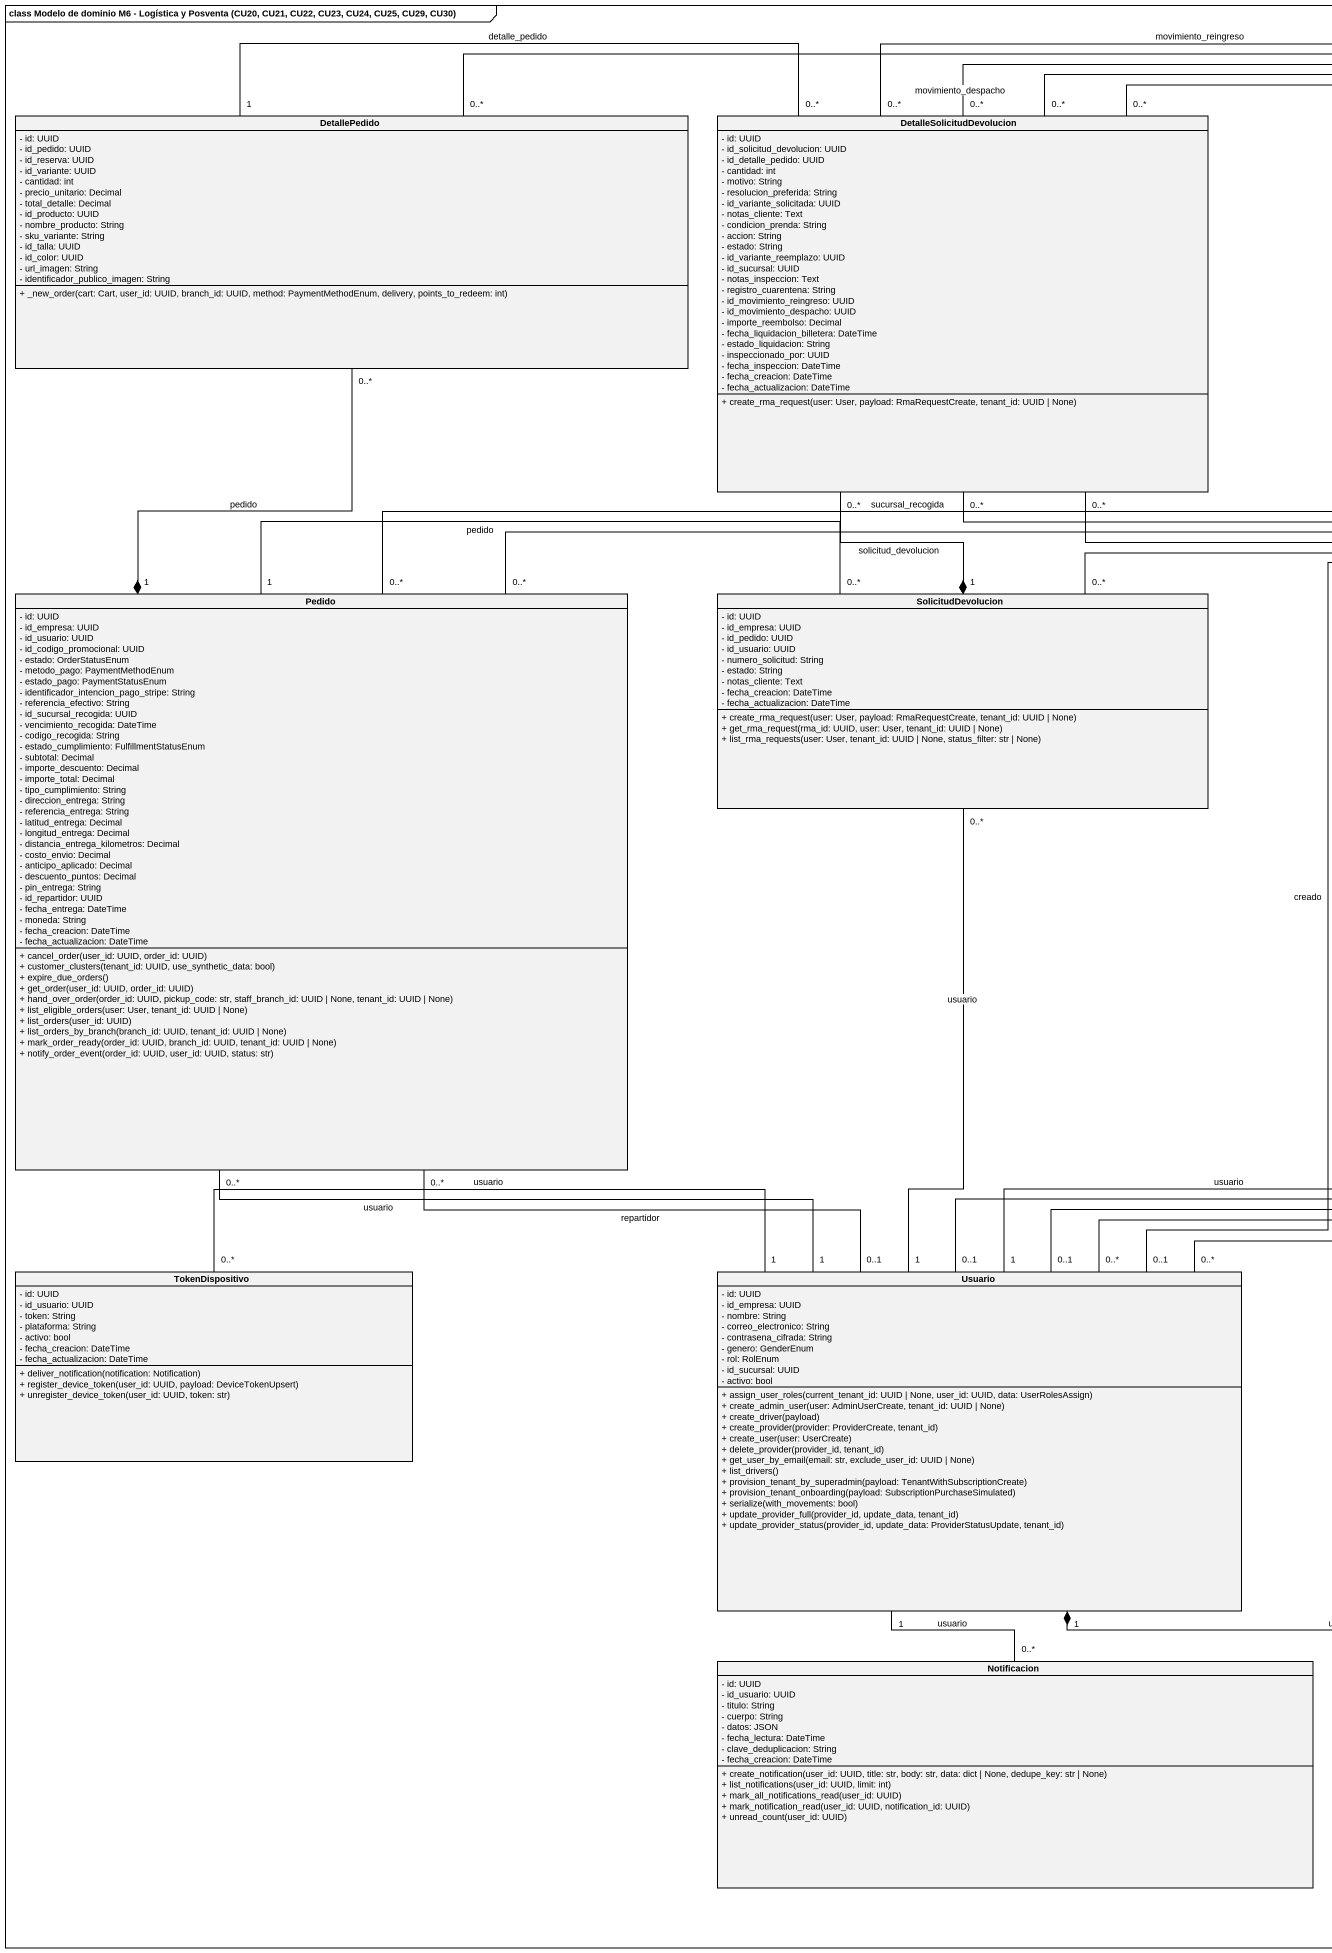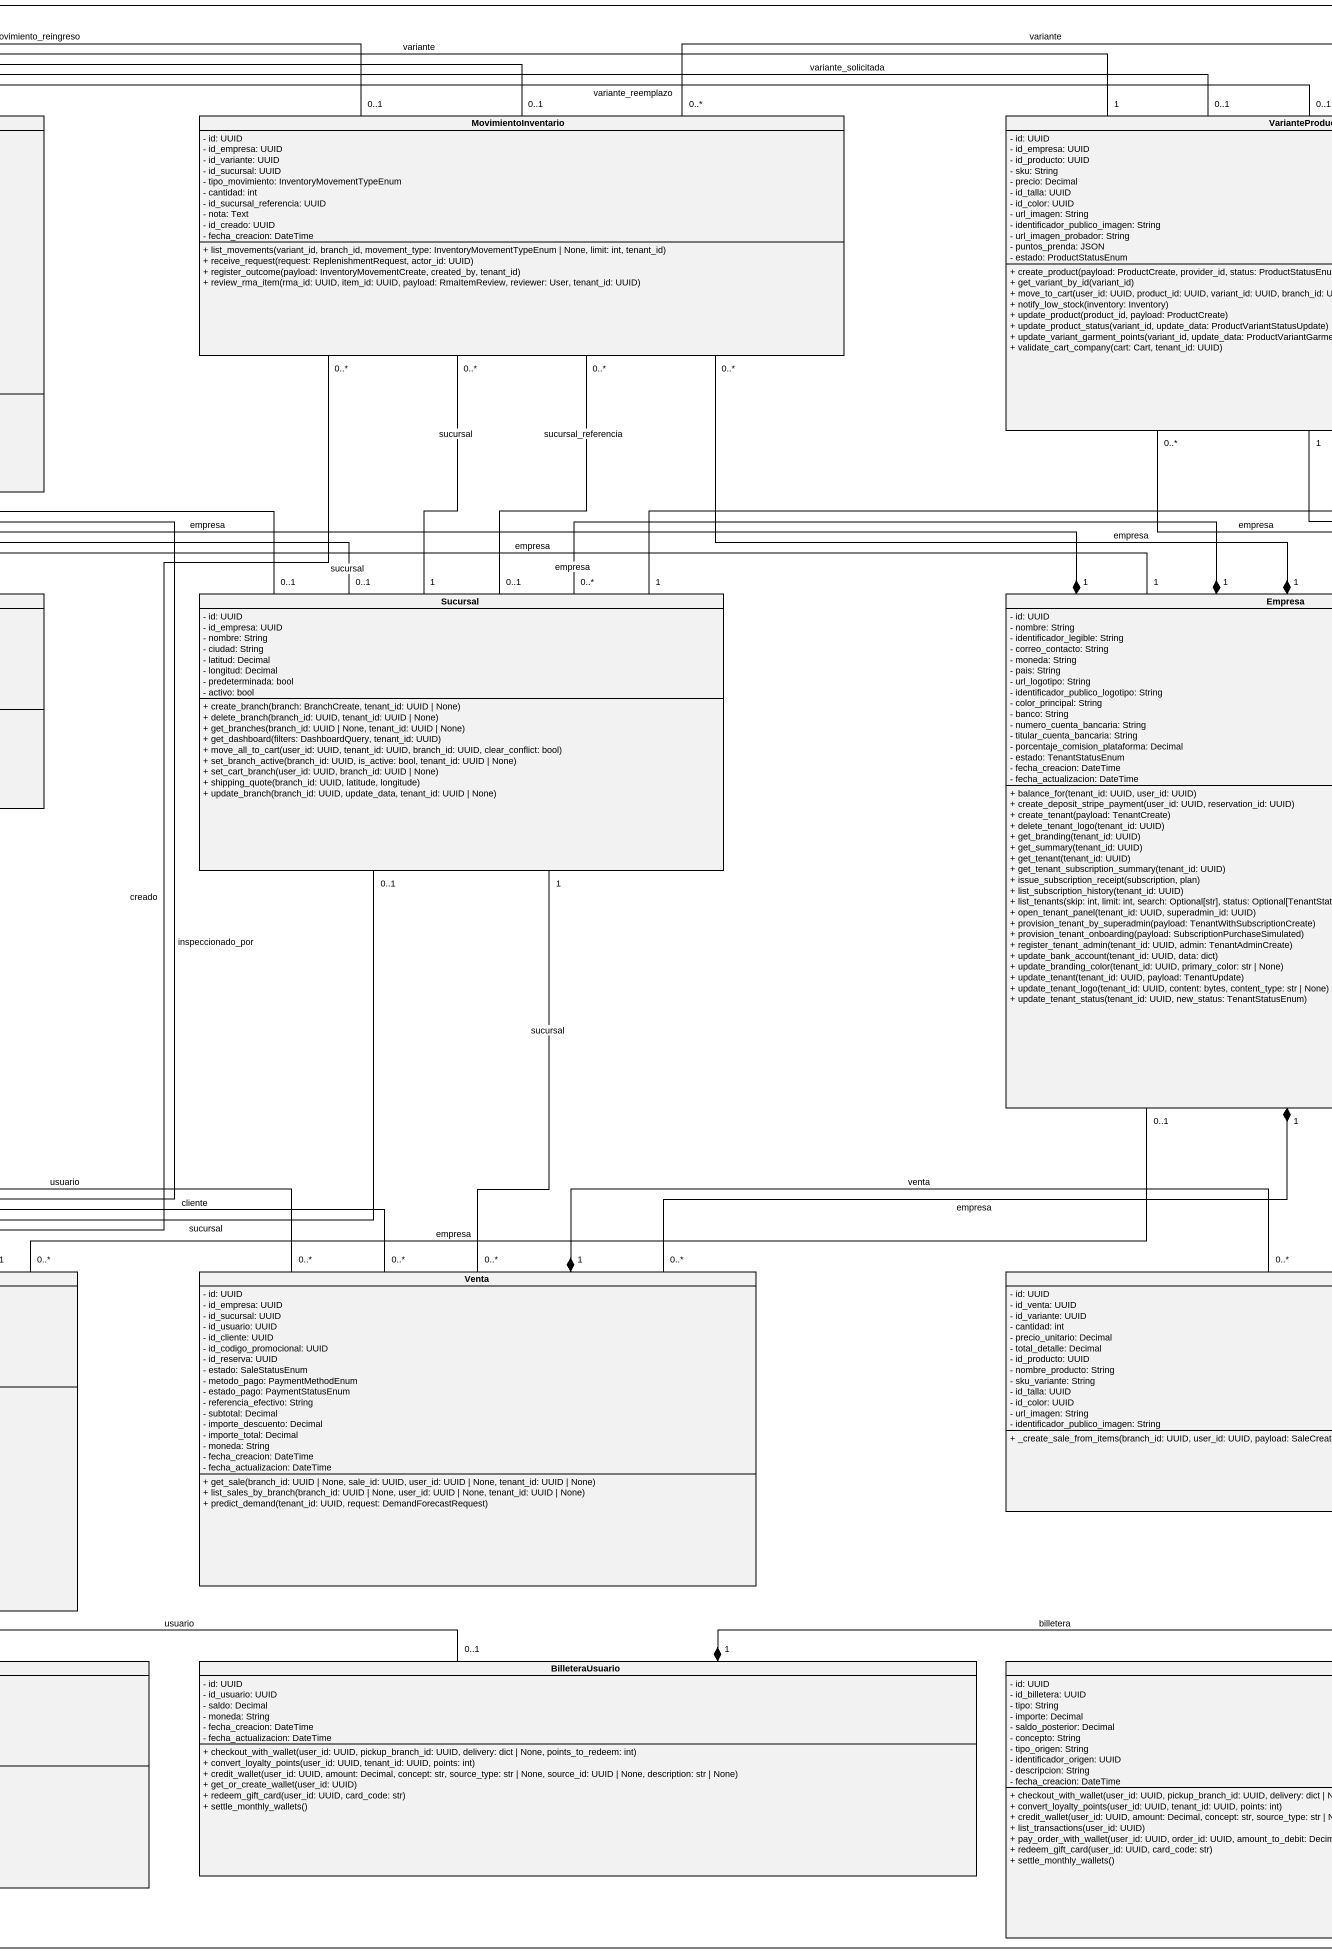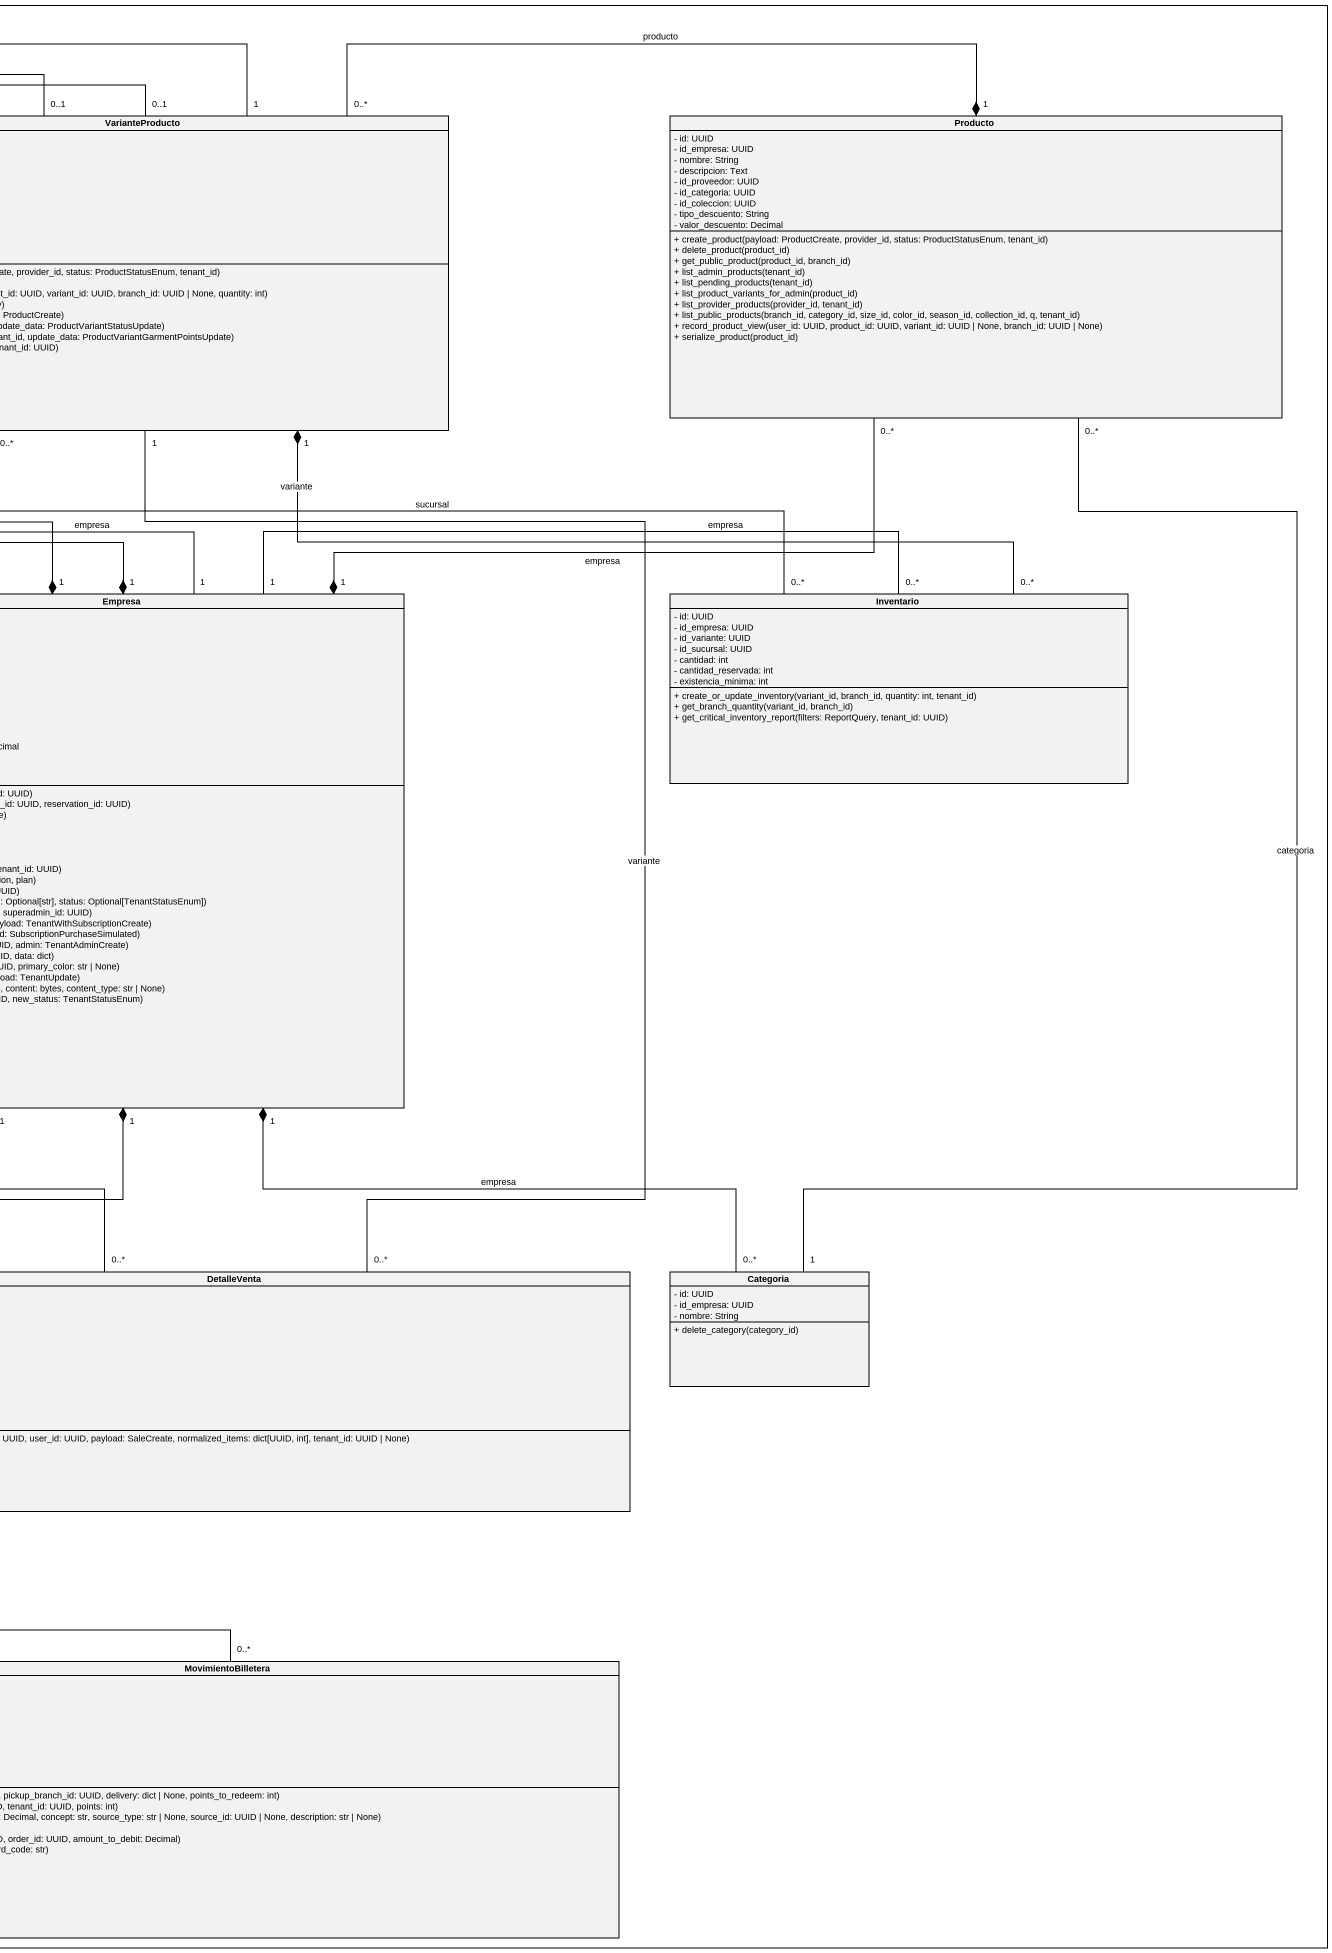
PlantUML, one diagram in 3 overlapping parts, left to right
@startuml
mainframe class Modelo de dominio M6 - Logística y Posventa (CU20, CU21, CU22, CU23, CU24, CU25, CU29, CU30)
hide circle
hide empty members
skinparam classAttributeIconSize 0
class DetallePedido {
  - id: UUID
  - id_pedido: UUID
  - id_reserva: UUID
  - id_variante: UUID
  - cantidad: int
  - precio_unitario: Decimal
  - total_detalle: Decimal
  - id_producto: UUID
  - nombre_producto: String
  - sku_variante: String
  - id_talla: UUID
  - id_color: UUID
  - url_imagen: String
  - identificador_publico_imagen: String
  + _new_order(cart: Cart, user_id: UUID, branch_id: UUID, method: PaymentMethodEnum, delivery, points_to_redeem: int)
}
class DetalleSolicitudDevolucion {
  - id: UUID
  - id_solicitud_devolucion: UUID
  - id_detalle_pedido: UUID
  - cantidad: int
  - motivo: String
  - resolucion_preferida: String
  - id_variante_solicitada: UUID
  - notas_cliente: Text
  - condicion_prenda: String
  - accion: String
  - estado: String
  - id_variante_reemplazo: UUID
  - id_sucursal: UUID
  - notas_inspeccion: Text
  - registro_cuarentena: String
  - id_movimiento_reingreso: UUID
  - id_movimiento_despacho: UUID
  - importe_reembolso: Decimal
  - fecha_liquidacion_billetera: DateTime
  - estado_liquidacion: String
  - inspeccionado_por: UUID
  - fecha_inspeccion: DateTime
  - fecha_creacion: DateTime
  - fecha_actualizacion: DateTime
  + create_rma_request(user: User, payload: RmaRequestCreate, tenant_id: UUID | None)
}
class MovimientoInventario {
  - id: UUID
  - id_empresa: UUID
  - id_variante: UUID
  - id_sucursal: UUID
  - tipo_movimiento: InventoryMovementTypeEnum
  - cantidad: int
  - id_sucursal_referencia: UUID
  - nota: Text
  - id_creado: UUID
  - fecha_creacion: DateTime
  + list_movements(variant_id, branch_id, movement_type: InventoryMovementTypeEnum | None, limit: int, tenant_id)
  + receive_request(request: ReplenishmentRequest, actor_id: UUID)
  + register_outcome(payload: InventoryMovementCreate, created_by, tenant_id)
  + review_rma_item(rma_id: UUID, item_id: UUID, payload: RmaItemReview, reviewer: User, tenant_id: UUID)
}
class VarianteProducto {
  - id: UUID
  - id_empresa: UUID
  - id_producto: UUID
  - sku: String
  - precio: Decimal
  - id_talla: UUID
  - id_color: UUID
  - url_imagen: String
  - identificador_publico_imagen: String
  - url_imagen_probador: String
  - puntos_prenda: JSON
  - estado: ProductStatusEnum
  + create_product(payload: ProductCreate, provider_id, status: ProductStatusEnum, tenant_id)
  + get_variant_by_id(variant_id)
  + move_to_cart(user_id: UUID, product_id: UUID, variant_id: UUID, branch_id: UUID | None, quantity: int)
  + notify_low_stock(inventory: Inventory)
  + update_product(product_id, payload: ProductCreate)
  + update_product_status(variant_id, update_data: ProductVariantStatusUpdate)
  + update_variant_garment_points(variant_id, update_data: ProductVariantGarmentPointsUpdate)
  + validate_cart_company(cart: Cart, tenant_id: UUID)
}
class Producto {
  - id: UUID
  - id_empresa: UUID
  - nombre: String
  - descripcion: Text
  - id_proveedor: UUID
  - id_categoria: UUID
  - id_coleccion: UUID
  - tipo_descuento: String
  - valor_descuento: Decimal
  + create_product(payload: ProductCreate, provider_id, status: ProductStatusEnum, tenant_id)
  + delete_product(product_id)
  + get_public_product(product_id, branch_id)
  + list_admin_products(tenant_id)
  + list_pending_products(tenant_id)
  + list_product_variants_for_admin(product_id)
  + list_provider_products(provider_id, tenant_id)
  + list_public_products(branch_id, category_id, size_id, color_id, season_id, collection_id, q, tenant_id)
  + record_product_view(user_id: UUID, product_id: UUID, variant_id: UUID | None, branch_id: UUID | None)
  + serialize_product(product_id)
}
class Pedido {
  - id: UUID
  - id_empresa: UUID
  - id_usuario: UUID
  - id_codigo_promocional: UUID
  - estado: OrderStatusEnum
  - metodo_pago: PaymentMethodEnum
  - estado_pago: PaymentStatusEnum
  - identificador_intencion_pago_stripe: String
  - referencia_efectivo: String
  - id_sucursal_recogida: UUID
  - vencimiento_recogida: DateTime
  - codigo_recogida: String
  - estado_cumplimiento: FulfillmentStatusEnum
  - subtotal: Decimal
  - importe_descuento: Decimal
  - importe_total: Decimal
  - tipo_cumplimiento: String
  - direccion_entrega: String
  - referencia_entrega: String
  - latitud_entrega: Decimal
  - longitud_entrega: Decimal
  - distancia_entrega_kilometros: Decimal
  - costo_envio: Decimal
  - anticipo_aplicado: Decimal
  - descuento_puntos: Decimal
  - pin_entrega: String
  - id_repartidor: UUID
  - fecha_entrega: DateTime
  - moneda: String
  - fecha_creacion: DateTime
  - fecha_actualizacion: DateTime
  + cancel_order(user_id: UUID, order_id: UUID)
  + customer_clusters(tenant_id: UUID, use_synthetic_data: bool)
  + expire_due_orders()
  + get_order(user_id: UUID, order_id: UUID)
  + hand_over_order(order_id: UUID, pickup_code: str, staff_branch_id: UUID | None, tenant_id: UUID | None)
  + list_eligible_orders(user: User, tenant_id: UUID | None)
  + list_orders(user_id: UUID)
  + list_orders_by_branch(branch_id: UUID, tenant_id: UUID | None)
  + mark_order_ready(order_id: UUID, branch_id: UUID, tenant_id: UUID | None)
  + notify_order_event(order_id: UUID, user_id: UUID, status: str)
}
class SolicitudDevolucion {
  - id: UUID
  - id_empresa: UUID
  - id_pedido: UUID
  - id_usuario: UUID
  - numero_solicitud: String
  - estado: String
  - notas_cliente: Text
  - fecha_creacion: DateTime
  - fecha_actualizacion: DateTime
  + create_rma_request(user: User, payload: RmaRequestCreate, tenant_id: UUID | None)
  + get_rma_request(rma_id: UUID, user: User, tenant_id: UUID | None)
  + list_rma_requests(user: User, tenant_id: UUID | None, status_filter: str | None)
}
class Sucursal {
  - id: UUID
  - id_empresa: UUID
  - nombre: String
  - ciudad: String
  - latitud: Decimal
  - longitud: Decimal
  - predeterminada: bool
  - activo: bool
  + create_branch(branch: BranchCreate, tenant_id: UUID | None)
  + delete_branch(branch_id: UUID, tenant_id: UUID | None)
  + get_branches(branch_id: UUID | None, tenant_id: UUID | None)
  + get_dashboard(filters: DashboardQuery, tenant_id: UUID)
  + move_all_to_cart(user_id: UUID, tenant_id: UUID, branch_id: UUID, clear_conflict: bool)
  + set_branch_active(branch_id: UUID, is_active: bool, tenant_id: UUID | None)
  + set_cart_branch(user_id: UUID, branch_id: UUID | None)
  + shipping_quote(branch_id: UUID, latitude, longitude)
  + update_branch(branch_id: UUID, update_data, tenant_id: UUID | None)
}
class Empresa {
  - id: UUID
  - nombre: String
  - identificador_legible: String
  - correo_contacto: String
  - moneda: String
  - pais: String
  - url_logotipo: String
  - identificador_publico_logotipo: String
  - color_principal: String
  - banco: String
  - numero_cuenta_bancaria: String
  - titular_cuenta_bancaria: String
  - porcentaje_comision_plataforma: Decimal
  - estado: TenantStatusEnum
  - fecha_creacion: DateTime
  - fecha_actualizacion: DateTime
  + balance_for(tenant_id: UUID, user_id: UUID)
  + create_deposit_stripe_payment(user_id: UUID, reservation_id: UUID)
  + create_tenant(payload: TenantCreate)
  + delete_tenant_logo(tenant_id: UUID)
  + get_branding(tenant_id: UUID)
  + get_summary(tenant_id: UUID)
  + get_tenant(tenant_id: UUID)
  + get_tenant_subscription_summary(tenant_id: UUID)
  + issue_subscription_receipt(subscription, plan)
  + list_subscription_history(tenant_id: UUID)
  + list_tenants(skip: int, limit: int, search: Optional[str], status: Optional[TenantStatusEnum])
  + open_tenant_panel(tenant_id: UUID, superadmin_id: UUID)
  + provision_tenant_by_superadmin(payload: TenantWithSubscriptionCreate)
  + provision_tenant_onboarding(payload: SubscriptionPurchaseSimulated)
  + register_tenant_admin(tenant_id: UUID, admin: TenantAdminCreate)
  + update_bank_account(tenant_id: UUID, data: dict)
  + update_branding_color(tenant_id: UUID, primary_color: str | None)
  + update_tenant(tenant_id: UUID, payload: TenantUpdate)
  + update_tenant_logo(tenant_id: UUID, content: bytes, content_type: str | None)
  + update_tenant_status(tenant_id: UUID, new_status: TenantStatusEnum)
}
class Inventario {
  - id: UUID
  - id_empresa: UUID
  - id_variante: UUID
  - id_sucursal: UUID
  - cantidad: int
  - cantidad_reservada: int
  - existencia_minima: int
  + create_or_update_inventory(variant_id, branch_id, quantity: int, tenant_id)
  + get_branch_quantity(variant_id, branch_id)
  + get_critical_inventory_report(filters: ReportQuery, tenant_id: UUID)
}
class TokenDispositivo {
  - id: UUID
  - id_usuario: UUID
  - token: String
  - plataforma: String
  - activo: bool
  - fecha_creacion: DateTime
  - fecha_actualizacion: DateTime
  + deliver_notification(notification: Notification)
  + register_device_token(user_id: UUID, payload: DeviceTokenUpsert)
  + unregister_device_token(user_id: UUID, token: str)
}
class Usuario {
  - id: UUID
  - id_empresa: UUID
  - nombre: String
  - correo_electronico: String
  - contrasena_cifrada: String
  - genero: GenderEnum
  - rol: RolEnum
  - id_sucursal: UUID
  - activo: bool
  + assign_user_roles(current_tenant_id: UUID | None, user_id: UUID, data: UserRolesAssign)
  + create_admin_user(user: AdminUserCreate, tenant_id: UUID | None)
  + create_driver(payload)
  + create_provider(provider: ProviderCreate, tenant_id)
  + create_user(user: UserCreate)
  + delete_provider(provider_id, tenant_id)
  + get_user_by_email(email: str, exclude_user_id: UUID | None)
  + list_drivers()
  + provision_tenant_by_superadmin(payload: TenantWithSubscriptionCreate)
  + provision_tenant_onboarding(payload: SubscriptionPurchaseSimulated)
  + serialize(with_movements: bool)
  + update_provider_full(provider_id, update_data, tenant_id)
  + update_provider_status(provider_id, update_data: ProviderStatusUpdate, tenant_id)
}
class Venta {
  - id: UUID
  - id_empresa: UUID
  - id_sucursal: UUID
  - id_usuario: UUID
  - id_cliente: UUID
  - id_codigo_promocional: UUID
  - id_reserva: UUID
  - estado: SaleStatusEnum
  - metodo_pago: PaymentMethodEnum
  - estado_pago: PaymentStatusEnum
  - referencia_efectivo: String
  - subtotal: Decimal
  - importe_descuento: Decimal
  - importe_total: Decimal
  - moneda: String
  - fecha_creacion: DateTime
  - fecha_actualizacion: DateTime
  + get_sale(branch_id: UUID | None, sale_id: UUID, user_id: UUID | None, tenant_id: UUID | None)
  + list_sales_by_branch(branch_id: UUID | None, user_id: UUID | None, tenant_id: UUID | None)
  + predict_demand(tenant_id: UUID, request: DemandForecastRequest)
}
class DetalleVenta {
  - id: UUID
  - id_venta: UUID
  - id_variante: UUID
  - cantidad: int
  - precio_unitario: Decimal
  - total_detalle: Decimal
  - id_producto: UUID
  - nombre_producto: String
  - sku_variante: String
  - id_talla: UUID
  - id_color: UUID
  - url_imagen: String
  - identificador_publico_imagen: String
  + _create_sale_from_items(branch_id: UUID, user_id: UUID, payload: SaleCreate, normalized_items: dict[UUID, int], tenant_id: UUID | None)
}
class Categoria {
  - id: UUID
  - id_empresa: UUID
  - nombre: String
  + delete_category(category_id)
}
class Notificacion {
  - id: UUID
  - id_usuario: UUID
  - titulo: String
  - cuerpo: String
  - datos: JSON
  - fecha_lectura: DateTime
  - clave_deduplicacion: String
  - fecha_creacion: DateTime
  + create_notification(user_id: UUID, title: str, body: str, data: dict | None, dedupe_key: str | None)
  + list_notifications(user_id: UUID, limit: int)
  + mark_all_notifications_read(user_id: UUID)
  + mark_notification_read(user_id: UUID, notification_id: UUID)
  + unread_count(user_id: UUID)
}
class BilleteraUsuario {
  - id: UUID
  - id_usuario: UUID
  - saldo: Decimal
  - moneda: String
  - fecha_creacion: DateTime
  - fecha_actualizacion: DateTime
  + checkout_with_wallet(user_id: UUID, pickup_branch_id: UUID, delivery: dict | None, points_to_redeem: int)
  + convert_loyalty_points(user_id: UUID, tenant_id: UUID, points: int)
  + credit_wallet(user_id: UUID, amount: Decimal, concept: str, source_type: str | None, source_id: UUID | None, description: str | None)
  + get_or_create_wallet(user_id: UUID)
  + redeem_gift_card(user_id: UUID, card_code: str)
  + settle_monthly_wallets()
}
class MovimientoBilletera {
  - id: UUID
  - id_billetera: UUID
  - tipo: String
  - importe: Decimal
  - saldo_posterior: Decimal
  - concepto: String
  - tipo_origen: String
  - identificador_origen: UUID
  - descripcion: String
  - fecha_creacion: DateTime
  + checkout_with_wallet(user_id: UUID, pickup_branch_id: UUID, delivery: dict | None, points_to_redeem: int)
  + convert_loyalty_points(user_id: UUID, tenant_id: UUID, points: int)
  + credit_wallet(user_id: UUID, amount: Decimal, concept: str, source_type: str | None, source_id: UUID | None, description: str | None)
  + list_transactions(user_id: UUID)
  + pay_order_with_wallet(user_id: UUID, order_id: UUID, amount_to_debit: Decimal)
  + redeem_gift_card(user_id: UUID, card_code: str)
  + settle_monthly_wallets()
}
DetallePedido "0..*" -right- "1" VarianteProducto : variante
DetallePedido "0..*" --* "1" Pedido : pedido
DetalleSolicitudDevolucion "0..*" -left- "1" DetallePedido : detalle_pedido
DetalleSolicitudDevolucion "0..*" -right- "0..1" MovimientoInventario : movimiento_despacho
DetalleSolicitudDevolucion "0..*" -right- "0..1" MovimientoInventario : movimiento_reingreso
DetalleSolicitudDevolucion "0..*" -right- "0..1" VarianteProducto : variante_reemplazo
DetalleSolicitudDevolucion "0..*" -right- "0..1" VarianteProducto : variante_solicitada
DetalleSolicitudDevolucion "0..*" --* "1" SolicitudDevolucion : solicitud_devolucion
DetalleSolicitudDevolucion "0..*" -- "0..1" Sucursal : sucursal
DetalleSolicitudDevolucion "0..*" -- "0..1" Usuario : inspeccionado_por
MovimientoInventario "0..*" -right- "1" VarianteProducto : variante
MovimientoInventario "0..*" -- "1" Sucursal : sucursal
MovimientoInventario "0..*" -- "0..1" Sucursal : sucursal_referencia
MovimientoInventario "0..*" --* "1" Empresa : empresa
MovimientoInventario "0..*" -- "0..1" Usuario : creado
VarianteProducto "0..*" -right-* "1" Producto : producto
VarianteProducto "0..*" -- "1" Empresa : empresa
Producto "0..*" --* "1" Empresa : empresa
Producto "0..*" -- "1" Categoria : categoria
Pedido "0..*" -right- "0..1" Sucursal : sucursal_recogida
Pedido "0..*" -right-* "1" Empresa : empresa
Pedido "0..*" -- "0..1" Usuario : repartidor
Pedido "0..*" -- "1" Usuario : usuario
SolicitudDevolucion "0..*" -left- "1" Pedido : pedido
SolicitudDevolucion "0..*" -right- "1" Empresa : empresa
SolicitudDevolucion "0..*" -- "1" Usuario : usuario
Sucursal "0..*" -right-* "1" Empresa : empresa
Inventario "0..*" -left-* "1" VarianteProducto : variante
Inventario "0..*" -left- "1" Sucursal : sucursal
Inventario "0..*" -left- "1" Empresa : empresa
TokenDispositivo "0..*" -right- "1" Usuario : usuario
Usuario "0..*" -up- "0..1" Sucursal : sucursal
Usuario "0..*" -right- "0..1" Empresa : empresa
Venta "0..*" -up- "1" Sucursal : sucursal
Venta "0..*" -up-* "1" Empresa : empresa
Venta "0..*" -left- "0..1" Usuario : cliente
Venta "0..*" -left- "1" Usuario : usuario
DetalleVenta "0..*" -up- "1" VarianteProducto : variante
DetalleVenta "0..*" -left-* "1" Venta : venta
Categoria "0..*" -up-* "1" Empresa : empresa
Notificacion "0..*" -up- "1" Usuario : usuario
BilleteraUsuario "0..1" -left-* "1" Usuario : usuario
MovimientoBilletera "0..*" -left-* "1" BilleteraUsuario : billetera
@enduml
